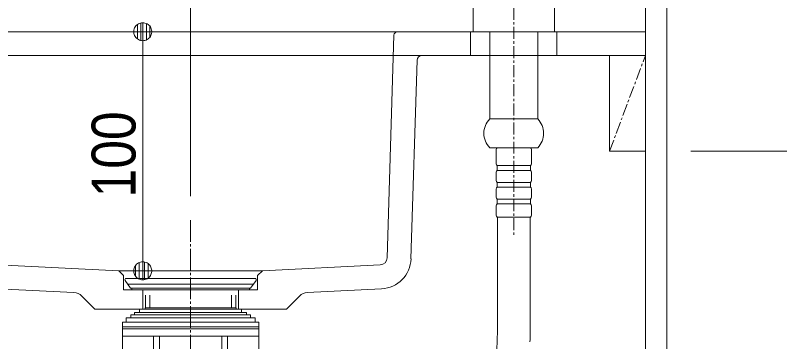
# Model space of a CAD drawing. Units: millimetres, scale not verified. Extents: x -3031 to 3031, y -1522 to 1522.
# Drawn here: x -366 to -46.6, y -209.6 to -73.1 of the extents above; entities that cross this region are included whole.
import ezdxf
from ezdxf.enums import TextEntityAlignment as Align

# ---------------------------------------------------------------- set-up
doc = ezdxf.new("R2010")
doc.units = ezdxf.units.MM
doc.header["$LTSCALE"] = 10
doc.linetypes.add('CHAIN1', pattern=[8, 5, -1, 1, -1])
doc.linetypes.add('CHAIN2', pattern=[12, 9, -1, 1, -1])
for name, color, linetype, lineweight in [('0-1_5ボウル・キャビネット', 7, 'Continuous', 9), ('0-2_2寸法-1', 7, 'Continuous', 9), ('0-3_0', 7, 'Continuous', 9), ('0-5_4給排水', 7, 'Continuous', 9)]:
    doc.layers.add(name, color=color, linetype=linetype, lineweight=lineweight)
doc.styles.add('ＭＳ Ｐゴシック', font='')
doc.styles.get('ＭＳ Ｐゴシック').set_extended_font_data('MS PGothic')

# ---------------------------------------------------------------- blocks, each defined once
blk = doc.blocks.new('グループ-10')
at = {"layer": '0-1_5ボウル・キャビネット'}
for p, q in [((4345.5, -800), (6874.5, -800)), ((6830.8, -1746.3), (6859.6, -814.5)), ((6874.5, -800), (7910, -800)), ((7180, -900), (7180, -800)), ((7540, -900), (7540, -800)), ((7910, -800), (7910, -900)), ((6930.7, -1749.4), (6956.4, -919.4)), ((6976.4, -900), (7910, -900)), ((5710, -1800), (4517.8, -1740.4)), ((6310, -1800), (6802.3, -1775.4)), ((5710, -1800), (6310, -1800)), ((5710, -1800), (5730, -1820)), ((5730, -1880), (5730, -1820)), ((6310, -1800), (6290, -1820)), ((6290, -1880), (6290, -1820)), ((5522.5, -1890.7), (4512.8, -1840.3)), ((5730, -1880), (5810, -1880)), ((5810, -1960), (5810, -1880)), ((6210, -1960), (6210, -1880)), ((6290, -1880), (6210, -1880)), ((6497.5, -1890.7), (6807.3, -1875.3)), ((6210, -1960), (5810, -1960))]:
    blk.add_line(p, q, dxfattribs=at)
for points in [[(5810, -1960), (5610, -1960), (5555.3, -1905.3)], [(6210, -1960), (6410, -1960), (6464.7, -1905.3)]]:
    blk.add_lwpolyline(points, dxfattribs=at)
for centre, radius, start, end in [((6874.5, -815), 15, 90, 178.2313), ((6976.4, -920), 20, 90, 178.2313), ((6800.8, -1745.4), 30, 272.8624, 358.2313), ((6800.8, -1745.4), 130, 272.8624, 358.2313), ((5520, -1940.7), 50, 45, 87.1376), ((6500, -1940.7), 50, 92.8624, 135)]:
    blk.add_arc(centre, radius, start, end, dxfattribs=at)
blk = doc.blocks.new('グループ-15')
at = {"layer": '0-5_4給排水', "linetype": 'CHAIN2'}
blk.add_line((6010, -1588.3), (6010, -4102.5), dxfattribs=at)
at = {"layer": '0-5_4給排水'}
for p, q in [((5736.5, -1839.9), (5759.4, -1872.5)), ((5740.6, -1832), (6010, -1832)), ((6279.4, -1832), (6010, -1832)), ((6283.5, -1839.9), (6260.6, -1872.5)), ((5747.5, -1855.5), (6010, -1855.5)), ((5759.4, -1872.5), (6010, -1872.5)), ((5764.7, -1880), (5764.7, -1872.5)), ((5764.7, -1880), (6010, -1880)), ((6272.5, -1855.5), (6010, -1855.5)), ((6260.6, -1872.5), (6010, -1872.5)), ((6255.3, -1880), (6010, -1880)), ((6255.3, -1880), (6255.3, -1872.5)), ((5821, -1902), (5821, -1953)), ((5839, -1902), (5839, -1954.5)), ((6181, -1902), (6181, -1954.5)), ((6199, -1902), (6199, -1953)), ((6010, -1974), (5776, -1974)), ((5776, -1974), (5776, -1984.5)), ((5797, -1960.5), (5797, -1974)), ((5819.5, -1954.5), (6010, -1954.5)), ((5819.5, -1954.5), (5819.5, -1960.5)), ((6200.5, -1954.5), (6010, -1954.5)), ((6010, -1974), (6244, -1974)), ((6200.5, -1954.5), (6200.5, -1960.5)), ((6223, -1960.5), (6223, -1974)), ((6244, -1974), (6244, -1984.5)), ((5740.6, -1996.5), (6010, -1996.5)), ((5740.6, -1996.5), (5740.6, -2014.5)), ((6010, -1984.5), (5759.5, -1984.5)), ((5759.5, -1984.5), (5759.5, -1996.5)), ((6010, -1984.5), (6260.5, -1984.5)), ((6279.4, -1996.5), (6010, -1996.5)), ((6260.5, -1984.5), (6260.5, -1996.5)), ((6279.4, -1996.5), (6279.4, -2014.5)), ((5723.5, -2034), (6010, -2034)), ((6010, -2014.5), (5725, -2014.5)), ((5725, -2194.5), (5725, -2014.5)), ((5725, -2043), (6010, -2043)), ((6010, -2014.5), (6295, -2014.5)), ((6296.5, -2034), (6010, -2034)), ((6295, -2043), (6010, -2043)), ((6295, -2194.5), (6295, -2014.5)), ((5725, -2073), (6010, -2073)), ((5855.5, -2073), (5855.5, -2214)), ((6295, -2073), (6010, -2073)), ((6164.5, -2073), (6164.5, -2214)), ((5879.5, -2076), (5879.5, -2214)), ((6140.5, -2076), (6140.5, -2214))]:
    blk.add_line(p, q, dxfattribs=at)
for points in [[(6011.5, -1960.5), (6010, -1960.5), (5797, -1960.5)], [(6008.5, -1960.5), (6010, -1960.5), (6223, -1960.5)]]:
    blk.add_lwpolyline(points, dxfattribs=at)
for centre, start, end in [((5740.6, -1837), 152.5369, 215.0737), ((5740.6, -1837), 90, 152.5369), ((6279.4, -1837), 27.4631, 90), ((6279.4, -1837), 324.9262, 27.4631)]:
    blk.add_arc(centre, 5, start, end, dxfattribs=at)
blk = doc.blocks.new('グループ-17')
at = {"layer": '0-1_5ボウル・キャビネット', "linetype": 'CHAIN1'}
blk.add_line((7760, -1300), (7910, -900), dxfattribs=at)
at = {"layer": '0-1_5ボウル・キャビネット'}
blk.add_lwpolyline([(7760, -1300), (7910, -1300), (7910, -900), (7760, -900)], close=True, dxfattribs=at)
blk = doc.blocks.new('_Dot')
at = {"layer": '0-3_0'}
for p, q in [((-5, 0), (-10, 0)), ((4.89, 1), (-4.89, 1)), ((3.99, 3), (-3.99, 3)), ((4.58, -1.99), (-4.58, -1.99)), ((3, -3.99), (-3, -3.99))]:
    blk.add_line(p, q, dxfattribs=at)
for points in [[(5, 0), (4.96, 0.63), (4.84, 1.24), (4.65, 1.84), (4.38, 2.41), (4.05, 2.94), (3.64, 3.42), (3.19, 3.85), (2.68, 4.22), (2.13, 4.52), (1.55, 4.76), (0.94, 4.91), (0.31, 4.99), (-0.31, 4.99), (-0.94, 4.91), (-1.55, 4.76), (-2.13, 4.52), (-2.68, 4.22), (-3.19, 3.85), (-3.64, 3.42), (-4.05, 2.94), (-4.38, 2.41), (-4.65, 1.84), (-4.84, 1.24), (-4.96, 0.63), (-5, 0), (0, 0)], [(-5, 0), (-4.96, -0.63), (-4.84, -1.24), (-4.65, -1.84), (-4.38, -2.41), (-4.05, -2.94), (-3.64, -3.42), (-3.19, -3.85), (-2.68, -4.22), (-2.13, -4.52), (-1.55, -4.76), (-0.94, -4.91), (-0.31, -4.99), (0.31, -4.99), (0.94, -4.91), (1.55, -4.76), (2.13, -4.52), (2.68, -4.22), (3.19, -3.85), (3.64, -3.42), (4.05, -2.94), (4.38, -2.41), (4.65, -1.84), (4.84, -1.24), (4.96, -0.63), (5, 0), (0, 0)]]:
    blk.add_lwpolyline(points, close=True, dxfattribs=at)
blk = doc.blocks.new('グループ-21')
at = {"layer": '0-5_4給排水'}
for p, q in [((7286.5, -1352), (7286.5, -1293)), ((7290.5, -1285), (7429.5, -1285)), ((7433.5, -1293), (7433.5, -1352)), ((7290.5, -1380), (7290.5, -1360)), ((7429.5, -1380), (7429.5, -1360)), ((7286.5, -1422), (7286.5, -1388)), ((7433.5, -1388), (7433.5, -1422)), ((7290.5, -1450), (7290.5, -1430)), ((7429.5, -1450), (7429.5, -1430)), ((7286.5, -1458), (7286.5, -1492)), ((7433.5, -1492), (7433.5, -1458)), ((7290.5, -1520), (7290.5, -1500)), ((7429.5, -1520), (7429.5, -1500)), ((7286.5, -1567), (7286.5, -1528)), ((7433.5, -1528), (7433.5, -1567)), ((7247.1, -3390.1), (7290.9, -2091.9))]:
    blk.add_line(p, q, dxfattribs=at)
for points in [[(7429.5, -1360), (7360, -1360), (7290.5, -1360)], [(7290.5, -1380), (7360, -1380), (7429.5, -1380)], [(7429.5, -1430), (7360, -1430), (7290.5, -1430)], [(7429.5, -1450), (7360, -1450), (7290.5, -1450)], [(7290.5, -1500), (7360, -1500), (7429.5, -1500)], [(7290.5, -1520), (7360, -1520), (7429.5, -1520)], [(7429.5, -1575), (7360, -1575), (7290.5, -1575)], [(7291.5, -2058.1), (7291.5, -1575), (7428.5, -1575), (7428.5, -2058.1)]]:
    blk.add_lwpolyline(points, dxfattribs=at)
for centre, radius, start, end in [((7296.5, -1293), 10, 126.8699, 180), ((7423.5, -1293), 10, 0, 53.1301), ((7296.5, -1352), 10, 180, 233.1301), ((7423.5, -1352), 10, 306.8699, 0), ((7296.5, -1388), 10, 126.8699, 180), ((7423.5, -1388), 10, 0, 53.1301), ((7296.5, -1422), 10, 180, 233.1301), ((7423.5, -1422), 10, 306.8699, 0), ((7423.5, -1422), 10, 306.8699, 0), ((7296.5, -1458), 10, 126.8699, 180), ((7423.5, -1458), 10, 0, 53.1301), ((7296.5, -1492), 10, 180, 233.1301), ((7423.5, -1492), 10, 306.8699, 0), ((7296.5, -1528), 10, 126.8699, 180), ((7423.5, -1528), 10, 0, 53.1301), ((7296.5, -1567), 10, 180, 233.1301), ((7423.5, -1567), 10, 306.8699, 0), ((6291.5, -2058.1), 1000, 358.0651, 0), ((6291.5, -2058.1), 1137, 358.0651, 0)]:
    blk.add_arc(centre, radius, start, end, dxfattribs=at)
blk = doc.blocks.new('グループ-22')
at = {"layer": '0-5_4給排水'}
for p, q in [((7260, -1165), (7460, -1165)), ((7460, -1285), (7260, -1285))]:
    blk.add_line(p, q, dxfattribs=at)
for points in [[(7530, -800), (7190, -800), (7190, 460), (7530, 460)], [(7460, -1165), (7260, -1165), (7260, -800), (7460, -800)]]:
    blk.add_lwpolyline(points, close=True, dxfattribs=at)
for centre, start, end in [((7319.5, -1225), 134.7603, 180), ((7400.5, -1225), 0, 45.2397), ((7319.5, -1225), 180, 225.2397), ((7400.5, -1225), 314.7603, 0)]:
    blk.add_arc(centre, 84.5, start, end, dxfattribs=at)
blk = doc.blocks.new('グループ-23')
at = {"layer": '0-5_4給排水', "linetype": 'CHAIN1'}
blk.add_line((7360, 660), (7360, -1660), dxfattribs=at)
at = {"layer": '0-5_4給排水'}
for name in ['グループ-22', 'グループ-21']:
    blk.add_blockref(name, (0, 0), dxfattribs=at)

msp = doc.modelspace()

# ---------------------------------------------------------------- linework, layer by layer
at = {"layer": '0-1_5ボウル・キャビネット'}
msp.add_line((-102.75, -900), (-102.75, 200), dxfattribs=at)
msp.add_lwpolyline([(-543.75, -900), (-93.75, -900), (-93.75, 200)], dxfattribs=at)
msp.add_lwpolyline([(-482.75, -90), (-102.75, -90), (-102.75, -900), (-482.75, -900)], close=True, dxfattribs=at)
at = {"layer": '0-2_2寸法-1'}
for p, q in [((-292.75, -148.83), (-292.75, 126)), ((-312.75, -87.5), (-312.75, -172.5)), ((-83.75, -130), (116.25, -130))]:
    msp.add_line(p, q, dxfattribs=at)

# ---------------------------------------------------------------- block references
at = {"layer": '0-1_5ボウル・キャビネット', "xscale": 0.1, "yscale": 0.1}
for name in ['グループ-10', 'グループ-17']:
    msp.add_blockref(name, (-893.75, 0), dxfattribs=at)
at = {"layer": '0-2_2寸法-1', "xscale": 0.7503418, "yscale": 0.7503418}
for p, rotation in [((-312.75, -80), 90), ((-312.75, -180), 270)]:
    msp.add_blockref('_Dot', p, dxfattribs=dict(at, rotation=rotation))
at = {"layer": '0-5_4給排水', "xscale": 0.1, "yscale": 0.1}
for name in ['グループ-23', 'グループ-15']:
    msp.add_blockref(name, (-893.75, 0), dxfattribs=at)

# ---------------------------------------------------------------- texts
at = {"layer": '0-2_2寸法-1', "style": 'ＭＳ Ｐゴシック', "width": 0.9}
msp.add_text('100', height=18.33, rotation=90, dxfattribs=at).set_placement((-310.27, -149.31), align=Align.BOTTOM_LEFT)

doc.saveas('drawing.dxf')
